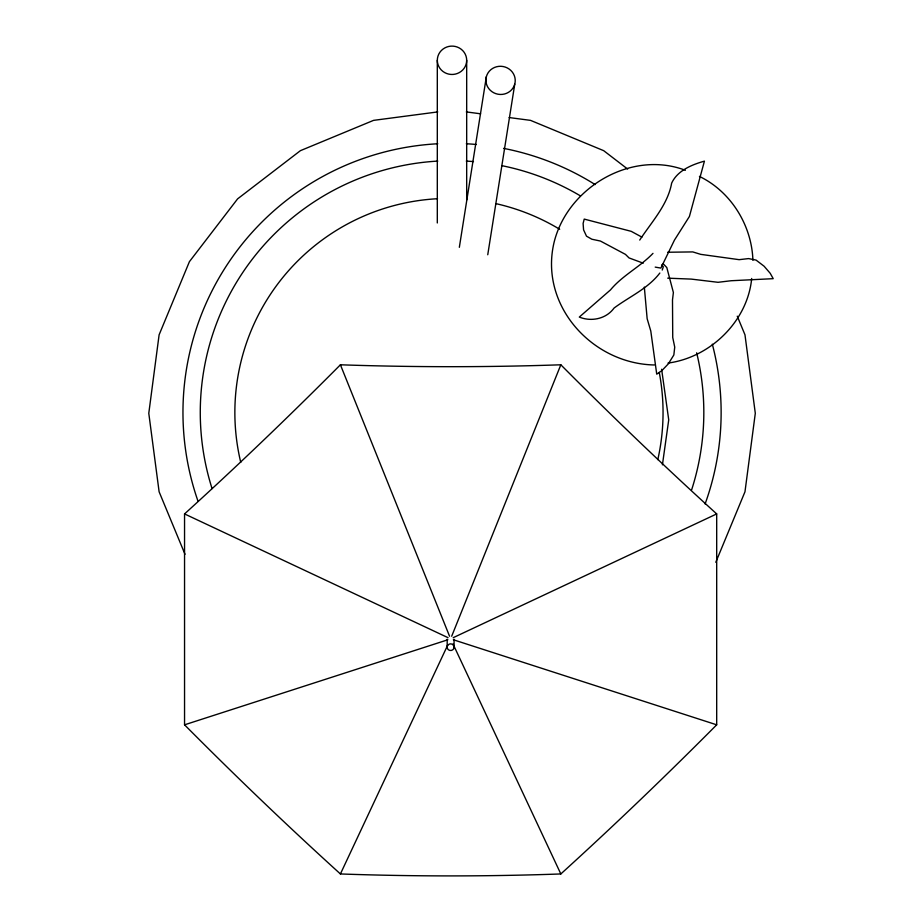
<?xml version="1.0" encoding="UTF-8"?>
<svg xmlns="http://www.w3.org/2000/svg" width="922" height="922" viewBox="0 0 922 922"><rect width="100%" height="100%" fill="white"/><g stroke="black" fill="none" stroke-linecap="round" stroke-linejoin="round"><path stroke-width="1.38" d="M751.684 278.479C747.615 321.352 710.228 357.494 668.024 363.072M662.422 464.838L668.727 419.856L661.627 369.261M459.34 247.315L486.367 76.653M487.75 254.76L514.764 84.098A14.683 14.084 9 0 0 496.658 66.741A14.683 14.084 9 0 0 490.274 90.287A14.683 14.084 9 0 0 514.764 84.098M662.238 270.054L663.298 266.804L661.731 264.845M451.688 636.226L560.83 364.789A934.343 192.064 46.3 0 0 716.694 513.923L716.694 724.819A934.343 192.064 -46.3 0 1 560.83 873.952A908.573 264.13 0 0 1 340.414 873.952A908.573 186.763 46.3 0 1 184.55 724.819L184.55 513.923A934.343 192.064 -46.3 0 0 340.414 364.789A934.343 271.621 0 0 0 560.83 364.789M715.783 562.27L744.976 491.783L755.302 413.298L744.976 334.813L737.266 316.188M340.414 873.952L447.573 645.377M639.73 240.054C651.485 222.11 667.77 204.868 671.654 183.121C677.486 170.512 691.8 164.704 704.431 161.131L689.414 216.474L674.455 240.1L660.878 268.083L655.208 267.115M659.841 273.039C647.832 288.69 629.703 296.446 614.087 308.029C606.261 318.931 591.371 322.008 579.293 317.076L610.479 289.911C622.477 275.413 639.96 266.954 652.983 253.366M453.221 637.667L716.694 513.923M184.55 724.819L447.896 639.764M437.777 111.919L373.56 120.367L300.411 150.666L237.611 198.864L189.413 261.664L159.114 334.813L148.788 413.298L159.114 491.783L185.011 554.295M667.678 252.248L692.779 251.913L700.72 254.357L739.133 259.67L748.606 258.586L756.063 260.096L764.119 266.239L770.227 273.327L773.212 278.675L731.134 280.737L718.031 282.305L691.269 279.101L667.712 278.167M466.313 111.919L480.593 113.798M509.128 117.555L530.53 120.367L603.679 150.666L627.652 169.072M654.309 364.974C591.797 363.671 538.874 304.917 554.168 242.013C567.871 187.154 631.72 149.779 685.38 170.282M643.222 263.173L629.046 257.93L625.473 254.391L600.429 241.045L591.843 239.224L586.496 236.17L583.58 229.855L583.107 223.458L584.225 219.09L631.236 231.341L641.908 237.127M453.347 639.764L716.694 724.819M699.429 176.413C731.019 191.638 751.833 225.475 752.905 260.338M184.55 513.923L448.023 637.667M663.183 263.761L666.802 267.541L673.383 292.516L672.495 299.927L672.737 337.51L674.731 347.133L673.844 354.97L668.312 363.879L661.754 370.725L656.729 374.159L650.794 331.067L647.152 318.712L644.328 287.088M453.059 644.075L560.83 873.952M340.414 364.789L449.556 636.226M466.682 60.287A14.683 14.187 0 0 1 444.658 72.573A14.683 14.187 0 0 1 444.658 48.002A14.683 14.187 0 0 1 466.682 60.287L466.682 199.936M454.062 639.246L454.062 647.613A3.469 3.319 0 0 1 448.507 649.814A3.469 3.319 0 0 1 449.291 644.109A3.469 3.319 0 0 1 454.062 647.613M447.182 639.246L447.182 647.613M437.305 60.287L437.305 222.974M659.265 372.453A214.088 214.088 0 0 1 657.801 459.617M240.757 462.406A214.088 214.088 0 0 1 437.524 198.726M496.048 203.67A214.088 214.088 0 0 1 559.677 229.278M712.326 344.194A269.086 269.086 0 0 1 705.088 503.988M198.034 501.268A269.086 269.086 0 0 1 437.754 143.763M466.336 143.763A269.086 269.086 0 0 1 476.397 144.489M503.562 148.361A269.086 269.086 0 0 1 595.151 184.584M696.652 352.803A251.775 251.775 0 0 1 691.604 489.928M212.048 488.568A251.775 251.775 0 0 1 437.8 161.096M466.29 161.096A251.775 251.775 0 0 1 473.459 161.604M501.937 165.683A251.775 251.775 0 0 1 580.376 195.856"/></g></svg>
